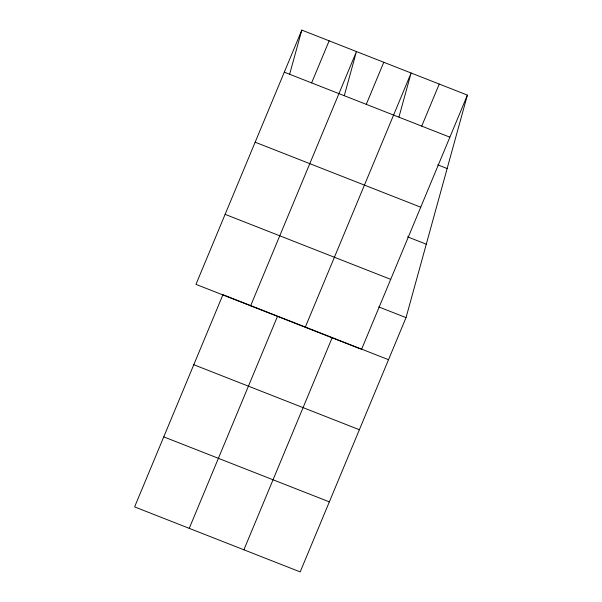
<?xml version="1.0" encoding="UTF-8"?>
<svg xmlns="http://www.w3.org/2000/svg" width="602" height="602" viewBox="0 0 602 602"><rect width="100%" height="100%" fill="white"/><g stroke="black" fill="none" stroke-linecap="round" stroke-linejoin="round"><path stroke-width="0.9" d="M289.66 74.159L301.813 30.1L467.393 95.101L406.034 317.623L300.187 571.9L134.607 506.899L222.936 294.694L277.582 316.14L189.246 528.345M344.306 95.613L356.452 51.554L250.613 305.831M398.945 117.059L411.098 73L305.252 327.277M301.813 30.1L195.966 284.377L361.546 349.378L467.393 95.101M311.618 82.895L329.136 40.823M366.264 104.349L383.775 62.277M243.893 549.799L332.221 337.594M421.731 126.127L439.249 84.054M284.302 72.172L449.882 137.173M437.759 164.85L447.143 168.537M255.15 142.2L420.73 207.201M407.516 236.827L426.284 244.194M225.118 214.35L390.698 279.351M378.733 306.907L406.034 317.623M278.433 316.479L360.372 348.648M361.223 348.979L388.516 359.695M193.791 364.722L359.371 429.723M163.752 436.871L329.339 501.872"/></g></svg>
